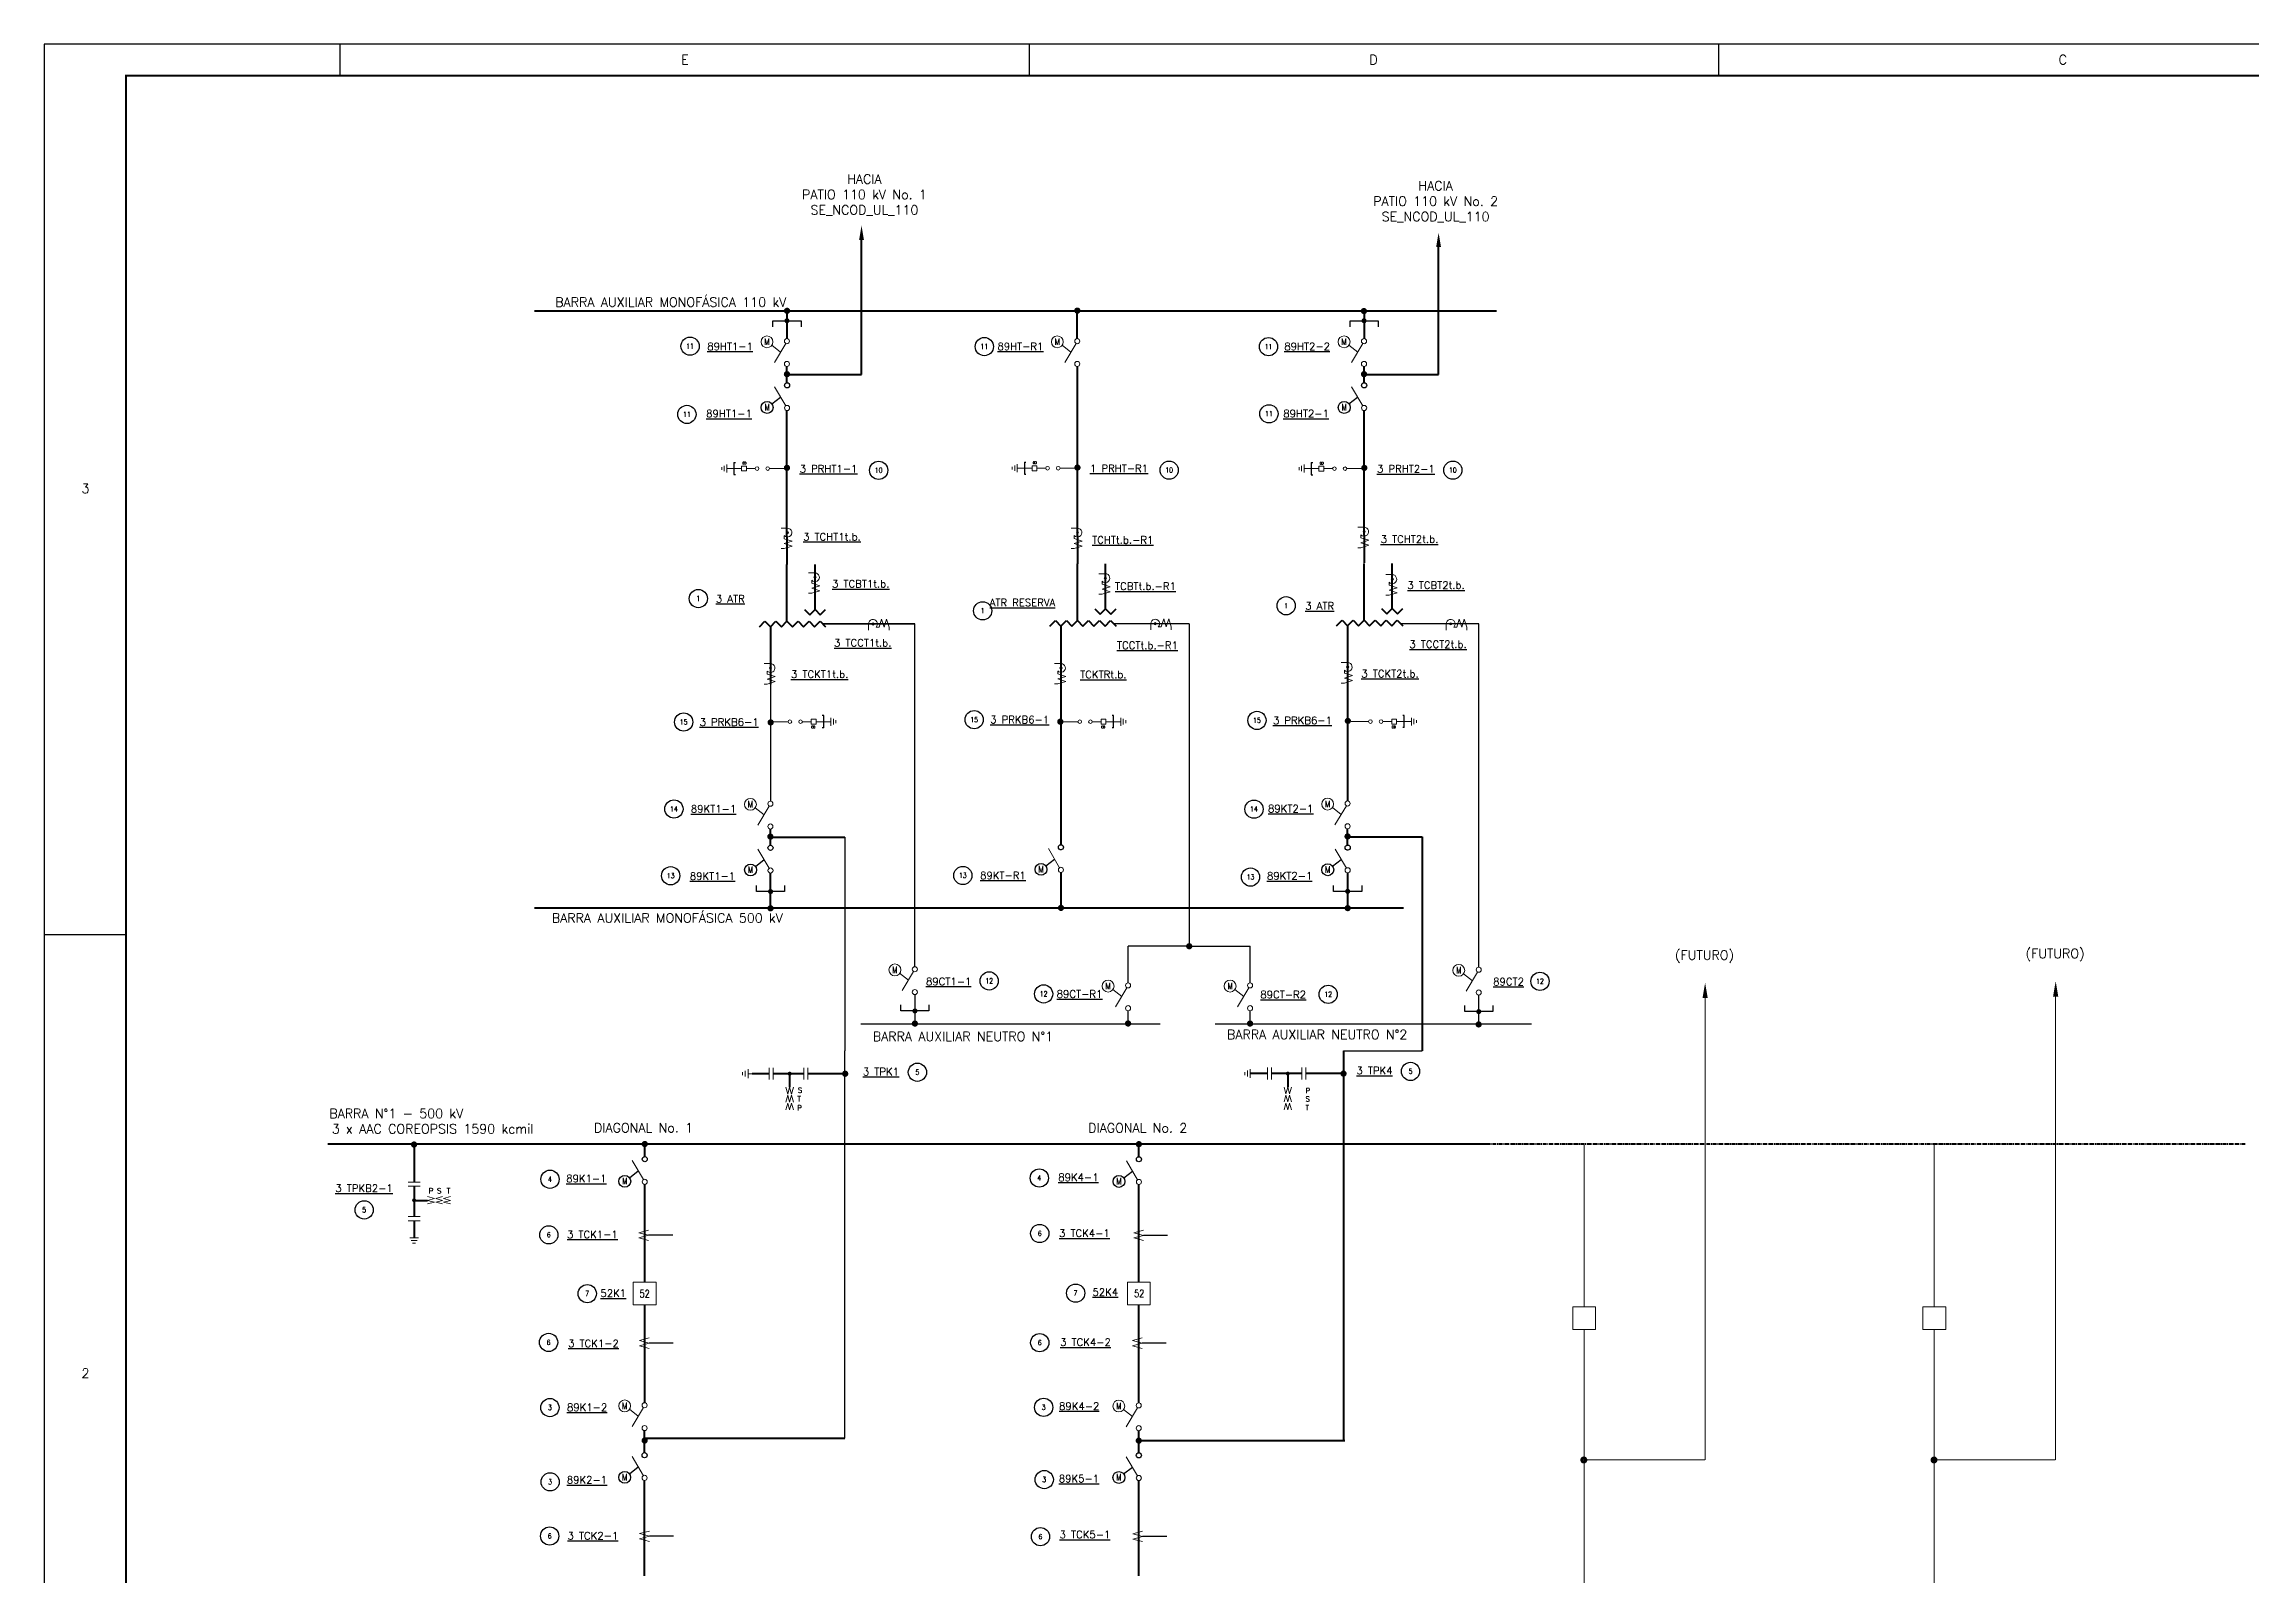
# Paper-space layout 'Layout1' of a CAD drawing. Header units: millimetres. Extents: x -2 to 1187, y 0 to 841.
# Drawn here: x -2 to 700, y 354 to 841 of the extents above; entities that cross this region are included whole.
import ezdxf
from ezdxf.enums import TextEntityAlignment as Align

# ---------------------------------------------------------------- set-up
doc = ezdxf.new("R2010")
doc.units = ezdxf.units.MM
for name, pattern in [('CENTER', [2, 1.25, -0.25, 0.25, -0.25]), ('EJE ESC 25 000$0${ Origin Line }', [0]), ('EJE ESC 25 000$2${ Gas Line }', [0]), ('HIDDEN', [0.375, 0.25, -0.125])]:
    doc.linetypes.add(name, pattern=pattern)
for name, color, linetype in [('01-Formato', 9, 'Continuous'), ('4', 7, 'Continuous'), ('COL-FORMATO', 7, 'Continuous'), ('E-TEXTO', 2, 'Continuous'), ('EL-SLIN-BLOC', 7, 'Continuous'), ('EL-SLIN-MAIN', 5, 'Continuous'), ('Símbolos', 1, 'Continuous'), ('TEXTOS', 3, 'Continuous')]:
    doc.layers.add(name, color=color, linetype=linetype)
for name, color, linetype, lineweight in [('EL-SLDI-BLOC', 7, 'Continuous', 20), ('EL-SLDI-FUT', 8, 'HIDDEN', 13), ('EL-SLDI-MAIN', 5, 'Continuous', 40), ('GN-ANNO-TEXT-H2.0', 12, 'Continuous', 25), ('GN-ANNO-TEXT-H2.5', 7, 'Continuous', 25), ('SIMBOLOS', 252, 'Continuous', 40)]:
    doc.layers.add(name, color=color, linetype=linetype, lineweight=lineweight)
doc.styles.add('Arial', font='arial.ttf')
doc.styles.add('ROMANS', font='ROMANS.shx', dxfattribs={"height": 3})
doc.styles.add('TRANSELEC', font='romans.shx', dxfattribs={"width": 0.85})

# ---------------------------------------------------------------- blocks, each defined once
blk = doc.blocks.new('Formato A0')
at = {"layer": 'COL-FORMATO'}
for p, q in [((-229.65, 905.58), (-229.65, 895.58)), ((-10.65, 905.58), (-10.65, 895.58)), ((208.35, 905.58), (208.35, 895.58)), ((-323.65, 622.58), (-297.65, 622.58))]:
    blk.add_line(p, q, dxfattribs=at)
blk.add_lwpolyline([(-323.65, 64.58), (865.35, 64.58), (865.35, 905.58), (-323.65, 905.58)], close=True, dxfattribs=at)
at = {"layer": 'COL-FORMATO', "const_width": 0.6}
blk.add_lwpolyline([(855.35, 895.58), (-297.65, 895.58), (-297.65, 74.58), (855.35, 74.58)], close=True, dxfattribs=at)
at = {"layer": 'COL-FORMATO', "style": 'ROMANS'}
for s, p in [('E', (-120.04, 899.14)), ('D', (98.79, 899.14)), ('C', (317.81, 899.14)), ('3', (-310.52, 762.89)), ('2', (-310.52, 481.71))]:
    blk.add_text(s, height=3, dxfattribs=at).set_placement(p, align=Align.CENTER)
at = {"layer": 'COL-FORMATO', "style": 'Arial'}
for tag, height, p in [('REV_L8', 2, (479.18, 121.06)), ('F_REV_L8', 2, (492.85, 121.06)), ('EJEC_L8', 2, (627.85, 121.06)), ('REVI_L8', 2, (642.85, 121.06)), ('APRO_L8', 2, (657.85, 121.06)), ('REV_L7', 2, (479.18, 116.06)), ('REV_L6', 2, (479.18, 111.06)), ('F_REV_L7', 2, (492.85, 116.06)), ('F_REV_L6', 2, (492.85, 111.06)), ('EJEC_L7', 2, (627.85, 116.06)), ('EJEC_L6', 2, (627.85, 111.06)), ('REVI_L7', 2, (642.85, 116.06)), ('REVI_L6', 2, (642.85, 111.06)), ('APRO_L7', 2, (657.85, 116.06)), ('APRO_L6', 2, (657.85, 111.06)), ('REV_L5', 2, (479.18, 106.06)), ('F_REV_L5', 2, (492.85, 106.06)), ('EJEC_L5', 2, (627.85, 106.06)), ('REVI_L5', 2, (642.85, 106.06)), ('APRO_L5', 2, (657.85, 106.06)), ('REV_L4', 2, (479.18, 101.06)), ('F_REV_L4', 2, (492.85, 101.06)), ('EJEC_L4', 2, (627.85, 101.06)), ('REVI_L4', 2, (642.85, 101.06)), ('APRO_L4', 2, (657.85, 101.06)), ('DETALLE_LINEA_1', 2.5, (808.15, 100.69)), ('REV_L3', 2, (479.18, 96.06)), ('REV_L2', 2, (479.18, 91.06)), ('F_REV_L3', 2, (492.85, 96.06)), ('F_REV_L2', 2, (492.85, 91.06)), ('EJEC_L3', 2, (627.85, 96.06)), ('EJEC_L2', 2, (627.85, 91.06)), ('REVI_L3', 2, (642.85, 96.06)), ('REVI_L2', 2, (642.85, 91.06)), ('APRO_L3', 2, (657.85, 96.06)), ('APRO_L2', 2, (657.85, 91.06)), ('DETALLE_LINEA_2', 2.5, (808.15, 95.49)), ('DETALLE_LINEA_3', 2.5, (808.15, 90.29)), ('REV_L1', 2, (479.18, 86.06)), ('F_REV_L1', 2, (492.85, 86.06)), ('EJEC_L1', 2, (627.85, 86.06)), ('REVI_L1', 2, (642.85, 86.06)), ('APRO_L1', 2, (657.85, 86.06))]:
    blk.add_attdef(tag, text='', height=height, dxfattribs=at).set_placement(p, align=Align.CENTER)
for tag, p in [('MODIF_LIN_8', (503.57, 121.06)), ('MODIF_LIN_7', (503.57, 116.06)), ('MODIF_LIN_6', (503.57, 111.06)), ('MODIF_LIN_5', (503.57, 106.06)), ('MODIF_LIN_4', (503.57, 101.06)), ('MODIF_LIN_3', (503.57, 96.06)), ('MODIF_LIN_2', (503.57, 91.06)), ('MODIF_LIN_1', (503.57, 86.06))]:
    blk.add_attdef(tag, p, '', height=2, dxfattribs=at)
for tag, height, p in [('OBRA_1', 3, (712.85, 99.98)), ('OBRA_2', 3, (712.85, 92.47)), ('DIBUJO', 2.3, (675.19, 77.89)), ('CONTROLO', 2.3, (723.09, 77.89)), ('APROBO', 2.3, (746.84, 77.89)), ('FECHA', 2.3, (769.68, 77.76)), ('NUMERO_PLANO', 2.3, (798.81, 77.76)), ('NUMERO_LAMINA', 2.3, (833.39, 77.76)), ('REV.COLBUN', 2.3, (848.1, 77.76))]:
    blk.add_attdef(tag, text='', height=height, dxfattribs=at).set_placement(p, align=Align.MIDDLE_CENTER)
at = {"layer": 'COL-FORMATO', "style": 'Arial', "flags": 8}
blk.add_attdef('PROYECTO', text='', height=2.3, dxfattribs=at).set_placement((696.9, 77.89), align=Align.MIDDLE_CENTER)
blk = doc.blocks.new('A$C50E17740')
at = {"layer": 'EL-SLDI-MAIN', "lineweight": 40}
for p, q in [((4.55, 32.71), (4.55, 56.43)), ((22.94, 25.64), (22.94, 7.02))]:
    blk.add_line(p, q, dxfattribs=at)
at = {"layer": 'EL-SLDI-MAIN', "color": 5, "lineweight": 40}
for p, q in [((0, 32.71), (2.27, 30.43)), ((2.27, 30.43), (4.55, 32.71)), ((4.55, 32.71), (6.83, 30.43)), ((6.83, 30.43), (9.1, 32.7)), ((9.1, 32.7), (11.37, 30.43)), ((11.37, 30.43), (13.65, 32.71)), ((11.37, 30.43), (11.37, 7.02)), ((13.65, 32.71), (15.92, 30.43)), ((15.92, 30.43), (18.2, 32.71)), ((18.2, 32.71), (20.47, 30.43)), ((18.57, 25.64), (20.75, 27.82)), ((20.47, 30.43), (22.75, 32.71)), ((20.75, 27.82), (22.94, 25.64)), ((22.75, 32.71), (25.02, 30.43)), ((22.94, 25.64), (25.12, 27.82)), ((25.02, 30.43), (27.3, 32.7)), ((25.12, 27.82), (27.3, 25.64))]:
    blk.add_line(p, q, dxfattribs=at)
blk = doc.blocks.new('DESCspaT')
at = {"layer": 'EL-SLDI-BLOC', "color": 7}
blk.add_line((1022836.1, 1048508.4), (1022844.8, 1048493.7), dxfattribs=at)
blk.add_circle((1022845.8, 1048492), 1.97, dxfattribs=at)
at = {"layer": 'Símbolos', "color": 7}
blk.add_line((1022834.1, 1048495.1), (1022840.8, 1048500.4), dxfattribs=at)
for centre, radius in [((1022845.8, 1048509.5), 1.97), ((1022830.4, 1048492.4), 4.59)]:
    blk.add_circle(centre, radius, dxfattribs=at)
at = {"layer": 'GN-ANNO-TEXT-H2.0', "color": 7, "style": 'ROMANS', "width": 0.8}
blk.add_text('M', height=5.01, dxfattribs=at).set_placement((1022830.4, 1048492.6), align=Align.MIDDLE)
blk = doc.blocks.new('DESCspaT2')
at = {"layer": 'EL-SLDI-BLOC'}
for p, q in [((1022503.9, 1048392), (1022510.7, 1048386.6)), ((1022505.9, 1048378.6), (1022514.7, 1048393.3))]:
    blk.add_line(p, q, dxfattribs=at)
for centre, radius in [((1022500.2, 1048394.6), 4.59), ((1022515.6, 1048377.5), 1.97)]:
    blk.add_circle(centre, radius, dxfattribs=at)
at = {"layer": 'EL-SLDI-BLOC', "color": 7}
blk.add_circle((1022515.6, 1048395.1), 1.97, dxfattribs=at)
at = {"layer": 'EL-SLDI-BLOC', "color": 7, "style": 'ROMANS', "width": 0.8}
blk.add_text('M', height=5.01, dxfattribs=at).set_placement((1022500.2, 1048394.7), align=Align.MIDDLE)
blk = doc.blocks.new('InterruptorUni')
blk.add_lwpolyline([(-7.7, -7.9), (7.3, -7.9), (7.3, 7.1), (-7.7, 7.1)], close=True)
blk = doc.blocks.new('T.P.')
at = {"layer": 'EL-SLDI-BLOC'}
for p, q in [((1022666.7, 1048513.7), (1022666.7, 1048522.9)), ((1022669.8, 1048513.7), (1022669.8, 1048522.9)), ((1022693.3, 1048513.7), (1022693.3, 1048522.9)), ((1022696.4, 1048513.7), (1022696.4, 1048522.9))]:
    blk.add_line(p, q, dxfattribs=at)
for points in [[(1022683.5, 1048546.3), (1022682.1, 1048541.1), (1022680.7, 1048546.3), (1022679.3, 1048541.1), (1022677.8, 1048546.3)], [(1022683.5, 1048540.2), (1022682.1, 1048535), (1022680.7, 1048540.2), (1022679.3, 1048535), (1022677.8, 1048540.2)], [(1022683.5, 1048528.7), (1022682.1, 1048534), (1022680.7, 1048528.7), (1022679.3, 1048534), (1022677.8, 1048528.7)]]:
    blk.add_lwpolyline(points, dxfattribs=at)
at = {"layer": 'EL-SLDI-MAIN'}
for p, q in [((1022680.7, 1048518.3), (1022680.7, 1048528.7)), ((1022637.6, 1048518.3), (1022666.7, 1048518.3)), ((1022669.8, 1048518.3), (1022693.3, 1048518.3)), ((1022696.4, 1048518.3), (1022709.6, 1048518.3))]:
    blk.add_line(p, q, dxfattribs=at)
at = {"layer": 'EL-SLDI-MAIN', "const_width": 1.5}
blk.add_lwpolyline([(1022679.9, 1048518.3, 1), (1022681.4, 1048518.3, 1)], format="xyb", close=True, dxfattribs=at)
blk = doc.blocks.new('gnd2')
at = {"layer": 'EL-SLDI-BLOC'}
for p, q in [((3.82, -2.64), (3.82, 0.75)), ((4.89, -2.09), (4.89, 0.2)), ((5.96, -1.54), (5.96, -0.35))]:
    blk.add_line(p, q, dxfattribs=at)
at = {"layer": 'EL-SLDI-BLOC', "color": 7}
blk.add_line((0.04, -0.94), (3.82, -0.94), dxfattribs=at)
blk = doc.blocks.new('DIAG-27')
blk.add_lwpolyline([(3.2, 1), (-3.2, -1), (3.2, -3), (-3.2, -5), (3.2, -7)])
blk = doc.blocks.new('TCTB')
at = {"layer": 'EL-SLDI-BLOC'}
h = blk.add_hatch(color=256, dxfattribs=at)
h.dxf.hatch_style = 1
edge = h.paths.add_edge_path()
edge.add_arc((0, 0), 0.886, 0, 360)
for p, q in [((3.6, 0), (3.6, -5.1)), ((-12.9, -5.1), (-12.9, -2.6)), ((-4.9, -2.6), (-2.5, -2.6))]:
    blk.add_line(p, q, dxfattribs=at)
blk.add_circle((0, 0), 0.886, dxfattribs=at)
blk.add_arc((0, 0), 3.56, 0, 226.4998, dxfattribs=at)
at = {"layer": 'EL-SLDI-BLOC', "rotation": 270}
blk.add_blockref('DIAG-27', (-5.9, 0.6), dxfattribs=at)
blk = doc.blocks.new('PR')
at = {"layer": 'EL-SLDI-BLOC', "color": 5}
for p, q in [((1022638.3, 1048558.3), (1022657, 1048558.3)), ((1022672.3, 1048558.3), (1022681.9, 1048558.3)), ((1022687.1, 1048558.3), (1022703, 1048558.3))]:
    blk.add_line(p, q, dxfattribs=at)
at = {"layer": 'EL-SLDI-BLOC'}
for p, q in [((1022703, 1048554), (1022703, 1048562.5)), ((1022705.7, 1048555.4), (1022705.7, 1048561.2)), ((1022708.4, 1048556.8), (1022708.4, 1048559.8))]:
    blk.add_line(p, q, dxfattribs=at)
at = {"layer": 'EL-SLDI-BLOC', "color": 7}
blk.add_lwpolyline([(1022687.1, 1048555.7), (1022681.9, 1048555.7), (1022681.9, 1048560.9), (1022687.1, 1048560.9)], close=True, dxfattribs=at)
for centre in [(1022659, 1048558.3), (1022670.4, 1048558.3)]:
    blk.add_circle(centre, 1.95, dxfattribs=at)
at = {"layer": 'EL-SLIN-MAIN'}
for p, q in [((1022695.3, 1048564.8), (1022693.6, 1048564.8)), ((1022695.3, 1048551.8), (1022693.6, 1048551.8)), ((1022695.3, 1048558.3), (1022695.3, 1048564.8)), ((1022695.3, 1048551.8), (1022695.3, 1048558.3))]:
    blk.add_line(p, q, dxfattribs=at)
at = {"insert": (1022682, 1048553.7), "char_height": 2.5, "attachment_point": 1, "style": 'TRANSELEC'}
blk.add_mtext_dynamic_manual_height_columns('{\\C12;CD}', width=6.244, gutter_width=12.5, heights=[0], dxfattribs=at)
blk = doc.blocks.new('03-02-01')
at = {"const_width": 0.6}
blk.add_lwpolyline([(-0.3, 0, 1), (0.3, 0, 1)], format="xyb", close=True, dxfattribs=at)
at = {"style": 'ROMANS'}
blk.add_attdef('NOMBRE', (1.42, -0.98), '', height=2, dxfattribs=at)
blk = doc.blocks.new('interfase_3_a_1')
at = {"layer": 'EL-SLIN-BLOC'}
blk.add_lwpolyline([(2866.41, 2427.3), (2866.41, 2429.62), (2877.26, 2429.62), (2877.26, 2427.3)], dxfattribs=at)
at = {"layer": 'EL-SLIN-BLOC', "xscale": -1.628222459454683, "yscale": 1.628222459454683, "zscale": 1.628222459454683, "rotation": 180}
blk.add_blockref('03-02-01', (2871.83, 2429.62), dxfattribs=at)
blk = doc.blocks.new('Item')
at = {"layer": '4', "color": 7}
blk.add_circle((11182.12, 1180.36), 3.52, dxfattribs=at)
at = {"color": 7, "style": 'TRANSELEC', "width": 0.85}
blk.add_attdef('NUM', text='', height=1.97, dxfattribs=at).set_placement((11182.11, 1180.39), align=Align.MIDDLE)

psp = doc.layouts.get("Layout1")

# ---------------------------------------------------------------- linework, layer by layer
for p, q in [((246.72, 656.26), (245.83, 656.26)), ((198.16, 461.95), (190.48, 461.95)), ((355.41, 461.94), (347.73, 461.94)), ((198.32, 427.68), (190.63, 427.68)), ((354.98, 427.69), (347.3, 427.69)), ((198.41, 366.31), (190.72, 366.31)), ((355.13, 366.27), (347.44, 366.27))]:
    psp.add_line(p, q)
at = {"layer": 'EL-SLDI-BLOC'}
for points in [[(190.48, 463.62), (187.38, 462.79), (190.48, 461.95), (187.38, 461.12), (190.48, 460.29)], [(347.73, 463.6), (344.63, 462.77), (347.73, 461.94), (344.63, 461.11), (347.73, 460.28)], [(190.63, 429.35), (187.53, 428.52), (190.63, 427.68), (187.53, 426.85), (190.63, 426.02)], [(347.3, 429.35), (344.2, 428.52), (347.3, 427.69), (344.2, 426.86), (347.3, 426.03)], [(190.72, 367.97), (187.62, 367.14), (190.72, 366.31), (187.62, 365.48), (190.72, 364.65)], [(347.44, 367.93), (344.34, 367.1), (347.44, 366.27), (344.34, 365.44), (347.44, 364.61)]]:
    psp.add_lwpolyline(points, dxfattribs=at)
at = {"layer": 'EL-SLDI-FUT', "linetype": 'EJE ESC 25 000$2${ Gas Line }', "ltscale": 0.2}
for p, q in [((526.2, 540.19), (526.2, 390.56)), ((637.49, 540.19), (637.49, 390.56)), ((487.71, 439.27), (487.71, 490.57)), ((599, 439.27), (599, 490.68)), ((487.71, 347.29), (487.71, 432.03)), ((599, 347.29), (599, 432.03)), ((487.65, 390.56), (526.14, 390.56)), ((598.94, 390.56), (637.43, 390.56))]:
    psp.add_line(p, q, dxfattribs=at)
at = {"layer": 'EL-SLDI-FUT', "linetype": 'Continuous'}
for points in [[(526.2, 542.23, 0, 1.65, 0), (526.2, 537.33, 1.65, 1.65, 0)], [(637.59, 542.73, 0, 1.65, 0), (637.59, 537.84, 1.65, 1.65, 0)]]:
    psp.add_lwpolyline(points, format="xyseb", dxfattribs=at)
at = {"layer": 'EL-SLDI-FUT', "linetype": 'EJE ESC 25 000$2${ Gas Line }', "ltscale": 0.2}
for points in [[(484.12, 432.03), (491.36, 432.03), (491.36, 439.27), (484.12, 439.27)], [(595.41, 432.03), (602.65, 432.03), (602.65, 439.27), (595.41, 439.27)]]:
    psp.add_lwpolyline(points, close=True, dxfattribs=at)
at = {"layer": 'EL-SLDI-FUT', "linetype": 'EJE ESC 25 000$0${ Origin Line }', "ltscale": 0.2, "const_width": 0.987}
for points in [[(487.03, 390.56, 1), (488.27, 390.56, 1)], [(598.32, 390.56, 1), (599.55, 390.56, 1)]]:
    psp.add_lwpolyline(points, format="xyb", close=True, dxfattribs=at)
at = {"layer": 'EL-SLDI-MAIN'}
for p, q in [((258.13, 735.49), (258.13, 778.32)), ((441.5, 735.49), (441.5, 778.32)), ((459.9, 755.68), (154.23, 755.68)), ((234.43, 755.68), (234.43, 746.9)), ((326.68, 746.9), (326.68, 755.68)), ((417.81, 755.68), (417.81, 746.9)), ((234.43, 732.89), (234.43, 738.07)), ((326.73, 712.94), (326.73, 738.07)), ((417.81, 732.89), (417.81, 738.07)), ((234.43, 731.19), (234.43, 731.27)), ((234.85, 735.49), (258.13, 735.49)), ((417.81, 731.19), (417.81, 731.27)), ((418.22, 735.49), (441.5, 735.49)), ((234.44, 683.98), (234.44, 724.04)), ((417.84, 713.19), (417.84, 724.06)), ((326.73, 684.23), (326.73, 712.94)), ((417.84, 684.49), (417.84, 713.2)), ((234.44, 683.98), (234.45, 675.16)), ((326.73, 684.23), (326.74, 675.36)), ((417.84, 684.49), (417.85, 675.62)), ((321.48, 637.3), (321.48, 586.11)), ((412.59, 637.56), (412.59, 599.99)), ((229.17, 585.91), (229.17, 591.09)), ((412.58, 585.98), (412.58, 591.16)), ((229.17, 584.2), (229.17, 584.29)), ((229.58, 588.51), (252.87, 588.51)), ((321.46, 584.4), (321.46, 584.48)), ((412.58, 584.27), (412.58, 584.36)), ((412.99, 588.58), (436.27, 588.58)), ((436.27, 588.58), (436.27, 520.58)), ((229.2, 565.93), (229.2, 577.08)), ((321.48, 577.27), (321.48, 565.93)), ((412.61, 565.93), (412.61, 577.15)), ((430.32, 565.93), (154.23, 565.93)), ((411.33, 520.62), (411.33, 396.75)), ((456.87, 490.96), (88.57, 490.96)), ((189.24, 486.96), (189.24, 490.96)), ((346.26, 486.92), (346.26, 490.92)), ((189.24, 447.1), (189.24, 478.13)), ((346.26, 447.06), (346.26, 478.09)), ((189.24, 408.73), (189.24, 439.86)), ((346.26, 408.69), (346.26, 439.82)), ((189.18, 392.87), (189.18, 399.9)), ((189.18, 397.48), (252.87, 397.48)), ((346.16, 396.75), (411.71, 396.75)), ((346.2, 392.83), (346.2, 399.86)), ((189.21, 353.73), (189.21, 384.05)), ((346.23, 353.69), (346.23, 384))]:
    psp.add_line(p, q, dxfattribs=at)
at = {"layer": 'EL-SLDI-MAIN', "color": 252, "linetype": 'CENTER', "true_color": 0x939598}
psp.add_line((697.84, 490.96), (456.82, 490.96), dxfattribs=at)
at = {"layer": 'EL-SLDI-MAIN'}
for points in [[(258.13, 782.86, 0, 1.53, 0), (258.13, 778.32, 1.53, 1.53, 0)], [(441.5, 780.59, 0, 1.53, 0), (441.5, 776.05, 1.53, 1.53, 0)]]:
    psp.add_lwpolyline(points, format="xyseb", dxfattribs=at)
at = {"layer": 'EL-SLDI-MAIN', "const_width": 0.987}
for points in [[(234.48, 756.25, 1), (234.48, 755.27, 1)], [(326.71, 756.31, 1), (326.71, 755.33, 1)], [(417.78, 756.18, 1), (417.78, 755.19, 1)], [(234.43, 736.13, 1), (234.43, 735.14, 1)], [(417.81, 736.13, 1), (417.81, 735.14, 1)], [(234.44, 706.36, 1), (234.44, 705.37, 1)], [(326.75, 706.45, 1), (326.75, 705.46, 1)], [(417.9, 706.32, 1), (417.9, 705.34, 1)], [(229.26, 624.47, 1), (229.26, 625.46, 1)], [(321.3, 624.69, 1), (321.3, 625.68, 1)], [(412.67, 625.93, 1), (412.67, 624.95, 1)], [(229.17, 589.15, 1), (229.17, 588.16, 1)], [(412.58, 589.22, 1), (412.58, 588.23, 1)], [(229.22, 566.37, 1), (229.22, 565.38, 1)], [(321.51, 566.5, 1), (321.51, 565.51, 1)], [(412.62, 566.44, 1), (412.62, 565.45, 1)], [(362.26, 554.32, 1), (362.26, 553.33, 1)], [(275.09, 529.74, 1), (275.09, 528.75, 1)], [(342.84, 529.77, 1), (342.84, 528.78, 1)], [(381.6, 529.74, 1), (381.6, 528.75, 1)], [(252.94, 513.79, 1), (252.94, 512.8, 1)], [(411.29, 513.84, 1), (411.29, 512.85, 1)], [(115.95, 491.3, 1), (115.95, 490.31, 1)], [(189.24, 491.46, 1), (189.24, 490.47, 1)], [(346.26, 491.41, 1), (346.26, 490.42, 1)], [(189.21, 397.23, 1), (189.21, 396.24, 1)], [(346.23, 397.19, 1), (346.23, 396.2, 1)]]:
    psp.add_lwpolyline(points, format="xyb", close=True, dxfattribs=at)
at = {"layer": 'EL-SLIN-MAIN'}
for p, q in [((245.83, 656.26), (275.09, 656.26)), ((275.09, 656.26), (245.83, 656.26)), ((275.09, 547.32), (275.09, 656.26)), ((362.21, 656.26), (338.32, 656.26)), ((362.21, 656.26), (362.21, 553.85)), ((454.25, 656.26), (429.55, 656.26)), ((454.25, 547.15), (454.25, 656.26)), ((229.19, 637.1), (229.19, 599.91)), ((252.87, 588.51), (252.87, 520.58)), ((362.21, 553.85), (342.81, 553.85)), ((342.81, 542.16), (342.81, 553.85)), ((362.21, 553.85), (381.6, 553.85)), ((381.6, 542.17), (381.6, 553.85)), ((275.09, 538.47), (275.09, 529.19)), ((342.81, 529.19), (342.81, 533.33)), ((381.6, 529.19), (381.6, 533.34)), ((454.25, 529.19), (454.25, 538.34)), ((257.9, 529.19), (353.06, 529.19)), ((370.46, 529.19), (471, 529.19)), ((252.87, 397.48), (252.87, 520.62)), ((411.33, 520.62), (436.27, 520.62))]:
    psp.add_line(p, q, dxfattribs=at)
at = {"layer": 'EL-SLIN-MAIN', "const_width": 0.987}
psp.add_lwpolyline([(454.23, 529.47, 1), (454.23, 528.48, 1)], format="xyb", close=True, dxfattribs=at)

# ---------------------------------------------------------------- block references
at = {"xscale": 0.8228804228232761, "yscale": 0.8228804228232761, "zscale": 0.8228804228232761}
for p in [(-2128.73, -1246.69), (-1945.36, -1246.69)]:
    psp.add_blockref('interfase_3_a_1', p, dxfattribs=at)
for name, p, rotation in [('interfase_3_a_1', (2592.4, 2570.48), 180), ('interfase_3_a_1', (2775.8, 2570.55), 180), ('interfase_3_a_1', (2638.28, 2532.55), 180), ('interfase_3_a_1', (2817.45, 2532.33), 180), ('gnd2', (225.23, 512.54), 180), ('gnd2', (384.81, 512.57), 180), ('gnd2', (116.73, 464.33), 270)]:
    psp.add_blockref(name, p, dxfattribs=dict(at, rotation=rotation))
at = {"layer": '01-Formato'}
psp.add_blockref('Formato A0', (322.05, -65.07), dxfattribs=at)
at = {"layer": '4'}
ref = psp.add_blockref('Item', (-8997.89, -226.78), dxfattribs=dict(at, xscale=0.8228804228232761, yscale=0.8228804228232761, zscale=0.8228804228232761))
ref.add_attrib('NUM', '11', dxfattribs={"layer": '0', "height": 1.619, "style": 'TRANSELEC', "width": 0.85}).set_placement((203.65, 744.54), align=Align.MIDDLE)
ref = psp.add_blockref('Item', (-8904.4, -226.9), dxfattribs=dict(at, xscale=0.8228804228232761, yscale=0.8228804228232761, zscale=0.8228804228232761))
ref.add_attrib('NUM', '11', dxfattribs={"layer": '0', "height": 1.619, "style": 'TRANSELEC', "width": 0.85}).set_placement((297.14, 744.42), align=Align.MIDDLE)
ref = psp.add_blockref('Item', (-8814.09, -226.92), dxfattribs=dict(at, xscale=0.8228804228232761, yscale=0.8228804228232761, zscale=0.8228804228232761))
ref.add_attrib('NUM', '11', dxfattribs={"layer": '0', "height": 1.619, "style": 'TRANSELEC', "width": 0.85}).set_placement((387.45, 744.4), align=Align.MIDDLE)
ref = psp.add_blockref('Item', (-8998.91, -248.46), dxfattribs=dict(at, xscale=0.8228804228232761, yscale=0.8228804228232761, zscale=0.8228804228232761))
ref.add_attrib('NUM', '11', dxfattribs={"layer": '0', "height": 1.619, "style": 'TRANSELEC', "width": 0.85}).set_placement((202.63, 722.86), align=Align.MIDDLE)
ref = psp.add_blockref('Item', (-8813.96, -248.27), dxfattribs=dict(at, xscale=0.8228804228232761, yscale=0.8228804228232761, zscale=0.8228804228232761))
ref.add_attrib('NUM', '11', dxfattribs={"layer": '0', "height": 1.619, "style": 'TRANSELEC', "width": 0.85}).set_placement((387.58, 723.05), align=Align.MIDDLE)
ref = psp.add_blockref('Item', (-8937.97, -266.22), dxfattribs=dict(at, xscale=0.8228804228232761, yscale=0.8228804228232761, zscale=0.8228804228232761))
ref.add_attrib('NUM', '10', dxfattribs={"layer": '0', "height": 1.619, "style": 'TRANSELEC', "width": 0.85}).set_placement((263.57, 705.1), align=Align.MIDDLE)
ref = psp.add_blockref('Item', (-8845.66, -266.16), dxfattribs=dict(at, xscale=0.8228804228232761, yscale=0.8228804228232761, zscale=0.8228804228232761))
ref.add_attrib('NUM', '10', dxfattribs={"layer": '0', "height": 1.619, "style": 'TRANSELEC', "width": 0.85}).set_placement((355.88, 705.16), align=Align.MIDDLE)
ref = psp.add_blockref('Item', (-8755.51, -266.16), dxfattribs=dict(at, xscale=0.8228804228232761, yscale=0.8228804228232761, zscale=0.8228804228232761))
ref.add_attrib('NUM', '10', dxfattribs={"layer": '0', "height": 1.619, "style": 'TRANSELEC', "width": 0.85}).set_placement((446.03, 705.16), align=Align.MIDDLE)
ref = psp.add_blockref('Item', (-8995.27, -306.98), dxfattribs=dict(at, xscale=0.8228804228232761, yscale=0.8228804228232761, zscale=0.8228804228232761))
ref.add_attrib('NUM', '1', dxfattribs={"layer": '0', "height": 1.62, "style": 'TRANSELEC', "width": 0.85}).set_placement((206.27, 664.34), align=Align.MIDDLE)
ref = psp.add_blockref('Item', (-8904.91, -310.87), dxfattribs=dict(at, xscale=0.8228804228232761, yscale=0.8228804228232761, zscale=0.8228804228232761))
ref.add_attrib('NUM', '1', dxfattribs={"layer": '0', "height": 1.62, "style": 'TRANSELEC', "width": 0.85}).set_placement((296.63, 660.45), align=Align.MIDDLE)
ref = psp.add_blockref('Item', (-8808.49, -309.26), dxfattribs=dict(at, xscale=0.8228804228232761, yscale=0.8228804228232761, zscale=0.8228804228232761))
ref.add_attrib('NUM', '1', dxfattribs={"layer": '0', "height": 1.62, "style": 'TRANSELEC', "width": 0.85}).set_placement((393.05, 662.06), align=Align.MIDDLE)
ref = psp.add_blockref('Item', (-8999.94, -346.22), dxfattribs=dict(at, xscale=0.8228804228232761, yscale=0.8228804228232761, zscale=0.8228804228232761))
ref.add_attrib('NUM', '15', dxfattribs={"layer": '0', "height": 1.619, "style": 'TRANSELEC', "width": 0.85}).set_placement((201.6, 625.1), align=Align.MIDDLE)
ref = psp.add_blockref('Item', (-8907.62, -345.47), dxfattribs=dict(at, xscale=0.8228804228232761, yscale=0.8228804228232761, zscale=0.8228804228232761))
ref.add_attrib('NUM', '15', dxfattribs={"layer": '0', "height": 1.619, "style": 'TRANSELEC', "width": 0.85}).set_placement((293.92, 625.85), align=Align.MIDDLE)
ref = psp.add_blockref('Item', (-8817.77, -345.71), dxfattribs=dict(at, xscale=0.8228804228232761, yscale=0.8228804228232761, zscale=0.8228804228232761))
ref.add_attrib('NUM', '15', dxfattribs={"layer": '0', "height": 1.619, "style": 'TRANSELEC', "width": 0.85}).set_placement((383.77, 625.62), align=Align.MIDDLE)
ref = psp.add_blockref('Item', (-9003.03, -373.86), dxfattribs=dict(at, xscale=0.8228804228232761, yscale=0.8228804228232761, zscale=0.8228804228232761))
ref.add_attrib('NUM', '14', dxfattribs={"layer": '0', "height": 1.619, "style": 'TRANSELEC', "width": 0.85}).set_placement((198.51, 597.46), align=Align.MIDDLE)
ref = psp.add_blockref('Item', (-8818.71, -373.91), dxfattribs=dict(at, xscale=0.8228804228232761, yscale=0.8228804228232761, zscale=0.8228804228232761))
ref.add_attrib('NUM', '14', dxfattribs={"layer": '0', "height": 1.619, "style": 'TRANSELEC', "width": 0.85}).set_placement((382.83, 597.41), align=Align.MIDDLE)
ref = psp.add_blockref('Item', (-9004.05, -395.07), dxfattribs=dict(at, xscale=0.8228804228232761, yscale=0.8228804228232761, zscale=0.8228804228232761))
ref.add_attrib('NUM', '13', dxfattribs={"layer": '0', "height": 1.619, "style": 'TRANSELEC', "width": 0.85}).set_placement((197.49, 576.25), align=Align.MIDDLE)
ref = psp.add_blockref('Item', (-8911.21, -394.99), dxfattribs=dict(at, xscale=0.8228804228232761, yscale=0.8228804228232761, zscale=0.8228804228232761))
ref.add_attrib('NUM', '13', dxfattribs={"layer": '0', "height": 1.619, "style": 'TRANSELEC', "width": 0.85}).set_placement((290.32, 576.33), align=Align.MIDDLE)
ref = psp.add_blockref('Item', (-8819.81, -395.5), dxfattribs=dict(at, xscale=0.8228804228232761, yscale=0.8228804228232761, zscale=0.8228804228232761))
ref.add_attrib('NUM', '13', dxfattribs={"layer": '0', "height": 1.619, "style": 'TRANSELEC', "width": 0.85}).set_placement((381.73, 575.83), align=Align.MIDDLE)
ref = psp.add_blockref('Item', (-8902.85, -428.49), dxfattribs=dict(at, xscale=0.8228804228232761, yscale=0.8228804228232761, zscale=0.8228804228232761))
ref.add_attrib('NUM', '12', dxfattribs={"layer": '0', "height": 1.619, "style": 'TRANSELEC', "width": 0.85}).set_placement((298.69, 542.83), align=Align.MIDDLE)
ref = psp.add_blockref('Item', (-8885.56, -432.62), dxfattribs=dict(at, xscale=0.8228804228232761, yscale=0.8228804228232761, zscale=0.8228804228232761))
ref.add_attrib('NUM', '12', dxfattribs={"layer": '0', "height": 1.619, "style": 'TRANSELEC', "width": 0.85}).set_placement((315.98, 538.7), align=Align.MIDDLE)
ref = psp.add_blockref('Item', (-8795.12, -432.75), dxfattribs=dict(at, xscale=0.8228804228232761, yscale=0.8228804228232761, zscale=0.8228804228232761))
ref.add_attrib('NUM', '12', dxfattribs={"layer": '0', "height": 1.619, "style": 'TRANSELEC', "width": 0.85}).set_placement((406.42, 538.57), align=Align.MIDDLE)
ref = psp.add_blockref('Item', (-8727.83, -428.62), dxfattribs=dict(at, xscale=0.8228804228232761, yscale=0.8228804228232761, zscale=0.8228804228232761))
ref.add_attrib('NUM', '12', dxfattribs={"layer": '0', "height": 1.619, "style": 'TRANSELEC', "width": 0.85}).set_placement((473.71, 542.7), align=Align.MIDDLE)
ref = psp.add_blockref('Item', (-8925.65, -457.51), dxfattribs=dict(at, xscale=0.8228804228232761, yscale=0.8228804228232761, zscale=0.8228804228232761))
ref.add_attrib('NUM', '5', dxfattribs={"layer": '0', "height": 1.62, "style": 'TRANSELEC', "width": 0.85}).set_placement((275.89, 513.81), align=Align.MIDDLE)
ref = psp.add_blockref('Item', (-8768.96, -457.26), dxfattribs=dict(at, xscale=0.8228804228232761, yscale=0.8228804228232761, zscale=0.8228804228232761))
ref.add_attrib('NUM', '5', dxfattribs={"layer": '0', "height": 1.62, "style": 'TRANSELEC', "width": 0.85}).set_placement((432.58, 514.06), align=Align.MIDDLE)
ref = psp.add_blockref('Item', (-9042.42, -491.52), dxfattribs=dict(at, xscale=0.8228804228232761, yscale=0.8228804228232761, zscale=0.8228804228232761))
ref.add_attrib('NUM', '4', dxfattribs={"layer": '0', "height": 1.62, "style": 'TRANSELEC', "width": 0.85}).set_placement((159.12, 479.8), align=Align.MIDDLE)
ref = psp.add_blockref('Item', (-8886.91, -491.13), dxfattribs=dict(at, xscale=0.8228804228232761, yscale=0.8228804228232761, zscale=0.8228804228232761))
ref.add_attrib('NUM', '4', dxfattribs={"layer": '0', "height": 1.62, "style": 'TRANSELEC', "width": 0.85}).set_placement((314.63, 480.19), align=Align.MIDDLE)
ref = psp.add_blockref('Item', (-9101.45, -501.26), dxfattribs=dict(at, xscale=0.8228804228232761, yscale=0.8228804228232761, zscale=0.8228804228232761))
ref.add_attrib('NUM', '5', dxfattribs={"layer": '0', "height": 1.62, "style": 'TRANSELEC', "width": 0.85}).set_placement((100.09, 470.06), align=Align.MIDDLE)
ref = psp.add_blockref('Item', (-9042.78, -509.19), dxfattribs=dict(at, xscale=0.8228804228232761, yscale=0.8228804228232761, zscale=0.8228804228232761))
ref.add_attrib('NUM', '6', dxfattribs={"layer": '0', "height": 1.62, "style": 'TRANSELEC', "width": 0.85}).set_placement((158.76, 462.13), align=Align.MIDDLE)
ref = psp.add_blockref('Item', (-8886.78, -508.76), dxfattribs=dict(at, xscale=0.8228804228232761, yscale=0.8228804228232761, zscale=0.8228804228232761))
ref.add_attrib('NUM', '6', dxfattribs={"layer": '0', "height": 1.62, "style": 'TRANSELEC', "width": 0.85}).set_placement((314.76, 462.56), align=Align.MIDDLE)
ref = psp.add_blockref('Item', (-9030.57, -527.87), dxfattribs=dict(at, xscale=0.8228804228232761, yscale=0.8228804228232761, zscale=0.8228804228232761))
ref.add_attrib('NUM', '7', dxfattribs={"layer": '0', "height": 1.62, "style": 'TRANSELEC', "width": 0.85}).set_placement((170.97, 443.45), align=Align.MIDDLE)
ref = psp.add_blockref('Item', (-8875.39, -527.72), dxfattribs=dict(at, xscale=0.8228804228232761, yscale=0.8228804228232761, zscale=0.8228804228232761))
ref.add_attrib('NUM', '7', dxfattribs={"layer": '0', "height": 1.62, "style": 'TRANSELEC', "width": 0.85}).set_placement((326.15, 443.6), align=Align.MIDDLE)
ref = psp.add_blockref('Item', (-9042.86, -543.38), dxfattribs=dict(at, xscale=0.8228804228232761, yscale=0.8228804228232761, zscale=0.8228804228232761))
ref.add_attrib('NUM', '6', dxfattribs={"layer": '0', "height": 1.62, "style": 'TRANSELEC', "width": 0.85}).set_placement((158.68, 427.94), align=Align.MIDDLE)
ref = psp.add_blockref('Item', (-8886.78, -543.47), dxfattribs=dict(at, xscale=0.8228804228232761, yscale=0.8228804228232761, zscale=0.8228804228232761))
ref.add_attrib('NUM', '6', dxfattribs={"layer": '0', "height": 1.62, "style": 'TRANSELEC', "width": 0.85}).set_placement((314.76, 427.86), align=Align.MIDDLE)
ref = psp.add_blockref('Item', (-9042.44, -564.09), dxfattribs=dict(at, xscale=0.8228804228232761, yscale=0.8228804228232761, zscale=0.8228804228232761))
ref.add_attrib('NUM', '3', dxfattribs={"layer": '0', "height": 1.62, "style": 'TRANSELEC', "width": 0.85}).set_placement((159.1, 407.23), align=Align.MIDDLE)
ref = psp.add_blockref('Item', (-8885.54, -564.01), dxfattribs=dict(at, xscale=0.8228804228232761, yscale=0.8228804228232761, zscale=0.8228804228232761))
ref.add_attrib('NUM', '3', dxfattribs={"layer": '0', "height": 1.62, "style": 'TRANSELEC', "width": 0.85}).set_placement((316, 407.31), align=Align.MIDDLE)
ref = psp.add_blockref('Item', (-9042.36, -587.7), dxfattribs=dict(at, xscale=0.8228804228232761, yscale=0.8228804228232761, zscale=0.8228804228232761))
ref.add_attrib('NUM', '3', dxfattribs={"layer": '0', "height": 1.62, "style": 'TRANSELEC', "width": 0.85}).set_placement((159.18, 383.62), align=Align.MIDDLE)
ref = psp.add_blockref('Item', (-8885.36, -586.97), dxfattribs=dict(at, xscale=0.8228804228232761, yscale=0.8228804228232761, zscale=0.8228804228232761))
ref.add_attrib('NUM', '3', dxfattribs={"layer": '0', "height": 1.62, "style": 'TRANSELEC', "width": 0.85}).set_placement((316.17, 384.35), align=Align.MIDDLE)
ref = psp.add_blockref('Item', (-9042.51, -604.91), dxfattribs=dict(at, xscale=0.8228804228232761, yscale=0.8228804228232761, zscale=0.8228804228232761))
ref.add_attrib('NUM', '6', dxfattribs={"layer": '0', "height": 1.62, "style": 'TRANSELEC', "width": 0.85}).set_placement((159.03, 366.41), align=Align.MIDDLE)
ref = psp.add_blockref('Item', (-8886.56, -605.13), dxfattribs=dict(at, xscale=0.8228804228232761, yscale=0.8228804228232761, zscale=0.8228804228232761))
ref.add_attrib('NUM', '6', dxfattribs={"layer": '0', "height": 1.62, "style": 'TRANSELEC', "width": 0.85}).set_placement((314.98, 366.19), align=Align.MIDDLE)
at = {"layer": 'E-TEXTO', "xscale": 0.4114402114116381, "yscale": 0.4114402114116381, "zscale": 0.4114402114116381}
for p in [(-420605.42, -430666.89), (-420422.05, -430666.89), (-420610.69, -430813.87), (-420518.39, -430813.68), (-420427.28, -430813.8)]:
    psp.add_blockref('DESCspaT', p, dxfattribs=at)
at = {"layer": 'EL-SLDI-BLOC'}
for name, p, xscale, yscale, zscale in [('DESCspaT2', (-420469.61, -430605.79), 0.4114402114116381, 0.4114402114116381, 0.4114402114116381), ('DESCspaT2', (-420377.36, -430605.79), 0.4114402114116381, 0.4114402114116381, 0.4114402114116381), ('DESCspaT2', (-420286.23, -430605.79), 0.4114402114116381, 0.4114402114116381, 0.4114402114116381), ('PR', (-302437.54, -309713.06), 0.2959666146196406, 0.2959666146196406, 0.2959666146196406), ('PR', (-302345.43, -309713.06), 0.2959666146196406, 0.2959666146196406, 0.2959666146196406), ('PR', (-302253.07, -309713.03), 0.2959666146196406, 0.2959666146196406, 0.2959666146196406), ('DESCspaT2', (-420474.87, -430752.78), 0.4114402114116381, 0.4114402114116381, 0.4114402114116381), ('DESCspaT2', (-420291.46, -430752.71), 0.4114402114116381, 0.4114402114116381, 0.4114402114116381), ('DESCspaT2', (-420428.97, -430805.39), 0.4114402114116381, 0.4114402114116381, 0.4114402114116381), ('DESCspaT2', (-420249.78, -430805.53), 0.4114402114116381, 0.4114402114116381, 0.4114402114116381), ('DESCspaT2', (-420361.22, -430810.53), 0.4114402114116381, 0.4114402114116381, 0.4114402114116381), ('DESCspaT2', (-420322.44, -430810.53), 0.4114402114116381, 0.4114402114116381, 0.4114402114116381), ('DESCspaT', (-420650.65, -430912.82), 0.4114402114116381, 0.4114402114116381, 0.4114402114116381), ('DESCspaT', (-420493.62, -430912.86), 0.4114402114116381, 0.4114402114116381, 0.4114402114116381), ('InterruptorUni', (189.32, 443.69), 0.4826233685513696, 0.4826233685513696, 0.4826233685513696), ('InterruptorUni', (346.35, 443.64), 0.4826233685513696, 0.4826233685513696, 0.4826233685513696), ('DESCspaT2', (-420514.83, -430943.96), 0.4114402114116381, 0.4114402114116381, 0.4114402114116381), ('DESCspaT2', (-420357.81, -430944), 0.4114402114116381, 0.4114402114116381, 0.4114402114116381), ('DESCspaT', (-420650.68, -431006.9), 0.4114402114116381, 0.4114402114116381, 0.4114402114116381), ('DESCspaT', (-420493.65, -431006.94), 0.4114402114116381, 0.4114402114116381, 0.4114402114116381)]:
    psp.add_blockref(name, p, dxfattribs=dict(at, xscale=xscale, yscale=yscale, zscale=zscale))
at = {"layer": 'EL-SLDI-BLOC', "rotation": 180}
for name, p, xscale, yscale, zscale in [('PR', (302901.24, 311043.89), 0.2959666146196406, 0.2959666146196406, 0.2959666146196406), ('PR', (302993.55, 311043.98), 0.2959666146196406, 0.2959666146196406, 0.2959666146196406), ('PR', (303084.7, 311043.86), 0.2959666146196406, 0.2959666146196406, 0.2959666146196406), ('A$C50E17740', (225.69, 680.56), -0.7702498400898024, 0.7702498400898024, 0.7702498400898024), ('A$C50E17740', (317.98, 680.76), -0.7702498400898024, 0.7702498400898024, 0.7702498400898024), ('A$C50E17740', (409.08, 680.88), -0.7702498400898024, 0.7702498400898024, 0.7702498400898024), ('T.P.', (421007.24, 431915.91), 0.4114402114116381, 0.4114402114116381, 0.4114402114116381), ('T.P.', (421165.51, 431915.94), 0.4114402114116381, 0.4114402114116381, 0.4114402114116381)]:
    psp.add_blockref(name, p, dxfattribs=dict(at, xscale=xscale, yscale=yscale, zscale=zscale))
at = {"layer": 'SIMBOLOS', "lineweight": 5, "xscale": -0.394977154994414, "yscale": 0.394977154994414, "zscale": 0.394977154994414, "rotation": 270}
for p in [(234.58, 685.28), (326.75, 685.3), (417.85, 685.55), (243.33, 671.1), (335.6, 670.8), (426.79, 670.49), (229.22, 642.23), (321.5, 642.28), (412.61, 642.54)]:
    psp.add_blockref('TCTB', p, dxfattribs=at)
at = {"layer": 'SIMBOLOS', "lineweight": 5, "xscale": -0.394977154994414, "yscale": 0.394977154994414, "zscale": 0.394977154994414}
for p in [(261.79, 656.25), (351.45, 656.34), (445.36, 656.27)]:
    psp.add_blockref('TCTB', p, dxfattribs=at)
at = {"layer": 'TEXTOS', "xscale": 0.4114402114116381, "yscale": 0.4114402114116381, "zscale": 0.4114402114116381, "rotation": 270}
psp.add_blockref('T.P.', (-431286.64, 421245.03), dxfattribs=at)

# ---------------------------------------------------------------- texts
at = {"layer": 'GN-ANNO-TEXT-H2.0', "style": 'ROMANS'}
for s, p in [('T', (237.74, 506.17)), ('S', (237.88, 508.87)), ('S', (399.21, 506.11)), ('P', (399.21, 508.75)), ('P', (237.69, 503.28)), ('T', (399.21, 503.36))]:
    psp.add_text(s, height=1.65, dxfattribs=at).set_placement(p, align=Align.TOP_LEFT)
for s, p in [('P', (121.34, 475.26)), ('S', (123.91, 475.26)), ('T', (126.9, 475.26))]:
    psp.add_text(s, height=1.65, dxfattribs=at).set_placement(p, align=Align.CENTER)
at = {"layer": 'GN-ANNO-TEXT-H2.0', "style": 'ROMANS', "width": 0.8}
for p in [(189.23, 442.23), (346.37, 442.33)]:
    psp.add_text('52', height=2.351, dxfattribs=at).set_placement(p, align=Align.CENTER)
at = {"layer": 'GN-ANNO-TEXT-H2.0', "style": 'ROMANS'}
for s, insert, char_height, width, attachment_point in [('\\pxqc;{\\L89HT1-1}', (187.65, 745.64), 2.3511, 57.4361, 1), ('\\pxqc;{\\L89HT-R1}', (279.9, 745.64), 2.3511, 57.4361, 1), ('\\pxqc;{\\L89HT2-2}', (371.02, 745.64), 2.3511, 57.4361, 1), ('{\\L89HT1-1 }', (216.03, 724.28), 2.3511, 46.2373, 2), ('{\\L89HT2-1 }', (399.4, 724.28), 2.3511, 46.2373, 2), ('{\\L3 PRHT1-1}', (247.64, 706.75), 2.3511, 46.2373, 2), ('{\\L1 PRHT-R1}', (339.95, 706.85), 2.3511, 46.2373, 2), ('{\\L3 PRHT2-1}', (431.1, 706.72), 2.3511, 46.2373, 2), ('{\\L3 TCHT1t.b.}', (248.73, 685.14, 1491.77), 2.3511, 48.8453, 2), ('{\\LTCHTt.b.-R1}', (341.14, 684.11, 1491.77), 2.3511, 48.8453, 2), ('{\\L3 TCHT2t.b.}', (432.25, 684.37, 1491.77), 2.3511, 48.8453, 2), ('{\\L3 TCBT1t.b.}', (257.87, 670.17, 1491.77), 2.3511, 48.8453, 2), ('{\\LTCBTt.b.-R1}', (348.35, 669.4, 1491.77), 2.3511, 48.8453, 2), ('{\\L3 TCBT2t.b.}', (440.7, 669.73, 1491.77), 2.3511, 48.8453, 2), ('{\\L3 ATR}', (216.44, 665.42, 2.35), 2.351, 19.6845, 2), ('{\\LATR RESERVA}', (309.28, 664.22, 2.35), 2.3511, 19.6845, 2), ('{\\L3 ATR}', (403.72, 663.15, 2.35), 2.351, 19.6845, 2), ('{\\L3 TCCT1t.b.}', (258.51, 651.4, 1491.77), 2.3511, 48.8453, 2), ('{\\LTCCTt.b.-R1}', (348.98, 650.63, 1491.77), 2.3511, 48.8453, 2), ('{\\L3 TCCT2t.b.}', (441.33, 650.95, 1491.77), 2.3511, 48.8453, 2), ('{\\L3 TCKT1t.b.}', (244.82, 641.43, 1491.77), 2.3511, 48.8453, 2), ('{\\LTCKTRt.b.}', (334.97, 641.36, 1491.77), 2.3511, 48.8453, 2), ('{\\L3 TCKT2t.b.}', (426.07, 641.62, 1491.77), 2.3511, 48.8453, 2), ('{\\L3 PRKB6-1}', (216.06, 626.25), 2.3511, 46.2373, 2), ('{\\L3 PRKB6-1}', (308.39, 627.01), 2.3511, 46.2373, 2), ('{\\L3 PRKB6-1}', (398.24, 626.77), 2.3511, 46.2373, 2), ('\\pxqc;{\\L89KT1-1}', (182.39, 598.66), 2.3511, 57.4361, 1), ('\\pxqc;{\\L89KT2-1}', (365.79, 598.73), 2.3511, 57.4361, 1), ('{\\L89KT1-1 }', (210.76, 577.3), 2.3511, 46.2373, 2), ('{\\L89KT-R1 }', (303.06, 577.49), 2.3511, 46.2373, 2), ('{\\L89KT2-1 }', (394.17, 577.37), 2.3511, 46.2373, 2), ('\\pxqc;{\\L89CT1-1}', (257.1, 543.8), 2.3511, 57.4361, 1), ('\\pxqc;{\\L89CT2}', (435.02, 543.74), 2.3511, 57.4361, 1), ('\\pxqc;{\\L89CT-R1}', (298.68, 539.82), 2.3511, 57.4361, 1), ('\\pxqc;{\\L89CT-R2}', (363.41, 539.63), 2.3511, 57.4361, 1), ('{\\L3 TPK1}', (264.31, 515.14), 2.351, 46.2373, 2), ('{\\L3 TPK4}', (421.15, 515.49), 2.351, 46.2373, 2), ('{\\L3 TPKB2-1}', (100.04, 478.1), 2.3511, 46.2373, 2), ('{\\L89K1-1 }', (170.7, 481.18), 2.3511, 46.2373, 2), ('{\\L89K4-1 }', (327.05, 481.56), 2.3511, 46.2373, 2), ('{\\L3 TCK1-1}', (172.61, 463.41), 2.3511, 53.8226, 2), ('{\\L3 TCK4-1}', (328.96, 463.79), 2.3511, 53.8226, 2), ('{\\L52K1 }', (179.24, 444.72), 2.351, 46.2373, 2), ('{\\L52K4 }', (335.59, 445.1), 2.351, 46.2373, 2), ('{\\L3 TCK1-2}\\P ', (172.95, 428.79), 2.3511, 53.8226, 2), ('{\\L3 TCK4-2}\\P ', (329.3, 429.17), 2.3511, 53.8226, 2), ('\\pxqc;{\\L89K1-2}', (142.22, 408.46), 2.3511, 57.4361, 1), ('\\pxqc;{\\L89K4-2}', (298.58, 408.84), 2.3511, 57.4361, 1), ('{\\L89K2-1 }', (170.87, 385.42), 2.3511, 46.2373, 2), ('{\\L89K5-1 }', (327.22, 385.8), 2.3511, 46.2373, 2), ('{\\L3 TCK2-1}', (172.78, 367.65), 2.3511, 53.8226, 2), ('{\\L3 TCK5-1}', (329.13, 368.03), 2.3511, 53.8226, 2)]:
    psp.add_mtext(s, dxfattribs=dict(at, insert=insert, char_height=char_height, width=width, attachment_point=attachment_point))
at = {"layer": 'GN-ANNO-TEXT-H2.5', "style": 'ROMANS'}
for s, p in [('BARRA AUXILIAR MONOFÁSICA 110 kV ', (198.52, 758.52)), ('BARRA AUXILIAR MONOFÁSICA 500 kV ', (197.44, 562.81)), ('BARRA AUXILIAR NEUTRO N°1', (290.36, 525.16)), ('BARRA AUXILIAR NEUTRO N°2', (402.91, 525.77)), ('BARRA N°1 - 500 kV ', (111.3, 500.67)), ('3 x AAC COREOPSIS 1590 kcmil', (121.86, 495.79))]:
    psp.add_text(s, height=2.9388, dxfattribs=at).set_placement(p, align=Align.MIDDLE_CENTER)
for s, p in [('DIAGONAL No. 1', (173.12, 494.68)), ('DIAGONAL No. 2', (330.14, 494.63))]:
    psp.add_text(s, height=2.9388, dxfattribs=at).set_placement(p)
at = {"layer": 'GN-ANNO-TEXT-H2.5', "width": 56.1335, "attachment_point": 2, "style": 'ROMANS'}
for s, insert, char_height in [('HACIA\\PPATIO 110 kV No. 1\\PSE_NCOD_UL_110', (259.06, 799.1), 2.9388), ('HACIA\\PPATIO 110 kV No. 2\\PSE_NCOD_UL_110', (440.56, 796.98), 2.9388), (' \\P(FUTURO)', (526.01, 557.37), 2.939), (' \\P(FUTURO)', (637.41, 557.88), 2.939)]:
    psp.add_mtext(s, dxfattribs=dict(at, insert=insert, char_height=char_height))

doc.saveas('drawing.dxf')
